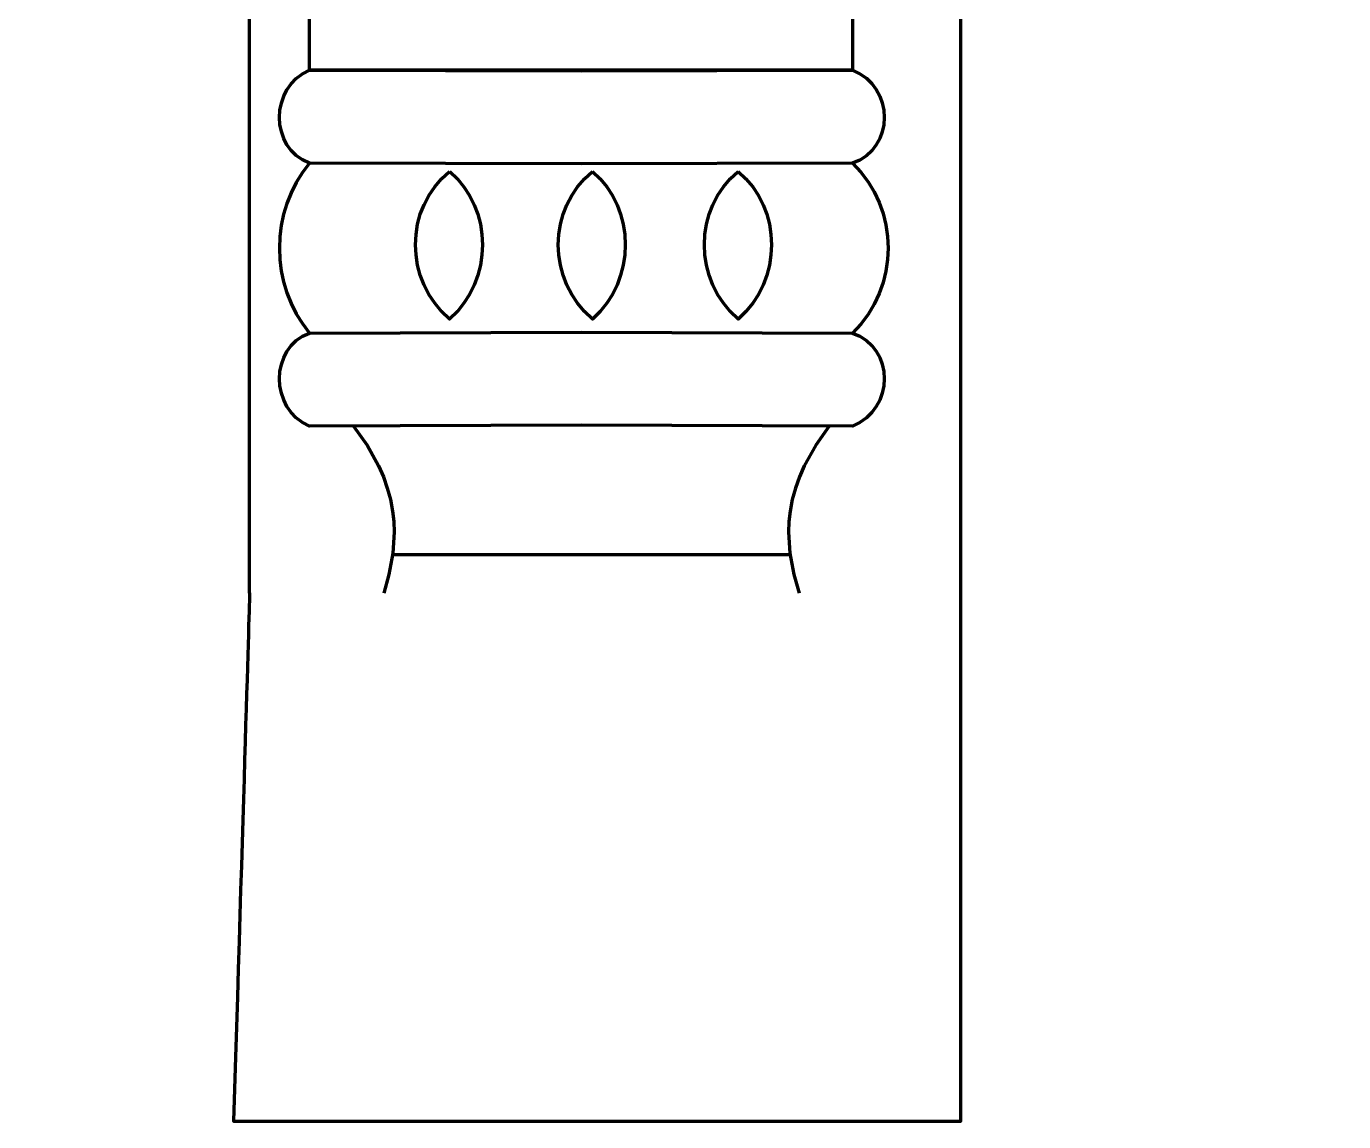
# Model space of a CAD drawing. Header units: millimetres. Extents: x -607 to 1451, y -798 to 283.
# Drawn here: x 711.12 to 735.35, y -742.62 to -722.49 of the extents above; entities that cross this region are included whole.
import ezdxf

# ---------------------------------------------------------------- set-up
doc = ezdxf.new("R2010")
doc.units = ezdxf.units.MM
doc.header["$MEASUREMENT"] = 0
doc.layers.add('layer 1', color=7, linetype='Continuous')

msp = doc.modelspace()

# ---------------------------------------------------------------- linework, layer by layer
at = {"layer": 'layer 1', "color": 242, "lineweight": 100}
msp.add_open_spline([(715.2305, -732.8995), (715.2305, -732.8995), (715.1322, -736.1376), (714.9361, -742.6139), (714.9361, -742.6139), (714.9361, -742.6139), (719.3937, -742.6139), (728.3089, -742.6139), (728.3089, -742.6139), (728.3089, -725.8279), (728.3088, -703.4965), (728.3088, -675.6196), (728.3088, -675.6196), (731.369, -670.9259), (731.2864, -666.5422), (728.0611, -662.4677), (728.0611, -662.4677), (731.9413, -657.7979), (732.6017, -653.5265), (730.0422, -649.6534), (730.0422, -649.6534), (734.7322, -643.3407), (735.3509, -639.8938), (731.8996, -639.3121), (731.8996, -639.3121), (731.8996, -639.3121), (727.1944, -639.2371), (717.7838, -639.0873), (717.7838, -639.0873), (713.5847, -634.5857), (707.9303, -632.2251), (700.8203, -632.0055), (700.8203, -632.0055), (698.6244, -628.9333), (693.5796, -627.087), (686.6541, -626.45), (686.6541, -626.45), (679.7289, -627.0868), (675.1678, -628.9417), (672.9717, -632.0141), (672.9717, -632.0141), (665.8618, -632.2335), (660.2073, -634.5941), (656.0081, -639.0958), (656.0081, -639.0958), (646.5979, -639.2455), (641.8924, -639.3206), (641.8924, -639.3206), (641.8924, -639.3206), (638.4413, -639.9023), (639.0603, -643.3495), (643.7497, -649.6619), (643.7497, -649.6619), (641.1905, -653.5348), (641.8508, -657.8065), (645.7309, -662.4763), (645.7309, -662.4763), (642.5055, -666.5505), (642.4231, -670.9345), (645.4832, -675.628), (645.4832, -675.628), (645.4832, -703.5049), (645.4832, -725.8364), (645.4832, -742.6224), (645.4832, -742.6224), (654.3986, -742.6222), (658.856, -742.6224), (658.856, -742.6224), (658.856, -742.6224), (658.66, -736.146), (658.5616, -732.908), (658.5616, -732.908), (658.5616, -732.908), (658.5616, -732.908), (658.5616, -659.4848), (658.5616, -659.4848), (658.5616, -659.4848), (658.5616, -659.4848), (715.2212, -659.4848), (715.2212, -659.4848), (715.2212, -659.4848), (715.2212, -659.4848), (715.2212, -732.908), (715.2212, -732.908)], degree=3, knots=[0, 0, 0, 0, 0.0454545, 0.0454545, 0.0454545, 0.0454545, 0.0909091, 0.0909091, 0.0909091, 0.0909091, 0.1363636, 0.1363636, 0.1363636, 0.1363636, 0.1818182, 0.1818182, 0.1818182, 0.1818182, 0.2272727, 0.2272727, 0.2272727, 0.2272727, 0.2727273, 0.2727273, 0.2727273, 0.2727273, 0.3181818, 0.3181818, 0.3181818, 0.3181818, 0.3636364, 0.3636364, 0.3636364, 0.3636364, 0.4090909, 0.4090909, 0.4090909, 0.4090909, 0.4545455, 0.4545455, 0.4545455, 0.4545455, 0.5, 0.5, 0.5, 0.5, 0.5454545, 0.5454545, 0.5454545, 0.5454545, 0.5909091, 0.5909091, 0.5909091, 0.5909091, 0.6363636, 0.6363636, 0.6363636, 0.6363636, 0.6818182, 0.6818182, 0.6818182, 0.6818182, 0.7272727, 0.7272727, 0.7272727, 0.7272727, 0.7727273, 0.7727273, 0.7727273, 0.7727273, 0.8181818, 0.8181818, 0.8181818, 0.8181818, 0.8636364, 0.8636364, 0.8636364, 0.8636364, 0.9090909, 0.9090909, 0.9090909, 0.9090909, 1, 1, 1, 1], dxfattribs=at)
at = {"layer": 'layer 1', "lineweight": 100}
for points, knots in [([(726.3165, -723.292), (726.3165, -723.292), (716.3285, -723.2921), (716.3285, -723.2921), (716.3285, -723.2921), (716.3285, -723.2921), (716.3285, -671.1858), (716.3285, -671.1858), (716.3285, -671.1858), (716.3285, -671.1858), (726.3162, -671.1858), (726.3162, -671.1858), (726.3162, -671.1858), (726.3162, -671.1858), (726.3162, -723.2921), (726.3162, -723.2921)], [0, 0, 0, 0, 0.2, 0.2, 0.2, 0.2, 0.4, 0.4, 0.4, 0.4, 0.6, 0.6, 0.6, 0.6, 1, 1, 1, 1]), ([(716.3286, -723.292), (716.3286, -723.292), (721.3329, -723.3067), (721.3329, -723.3067), (721.3329, -723.3067), (721.3329, -723.3067), (726.3162, -723.2921), (726.3162, -723.2921), (726.3162, -723.2921), (726.3162, -723.2921), (726.4534, -723.3574), (726.4534, -723.3574), (726.4534, -723.3574), (726.4534, -723.3574), (726.5723, -723.4402), (726.5723, -723.4402), (726.5723, -723.4402), (726.5723, -723.4402), (726.6729, -723.5379), (726.6729, -723.5379), (726.6729, -723.5379), (726.6729, -723.5379), (726.7553, -723.648), (726.7553, -723.648), (726.7553, -723.648), (726.7553, -723.648), (726.8193, -723.768), (726.8193, -723.768), (726.8193, -723.768), (726.8193, -723.768), (726.8649, -723.8953), (726.8649, -723.8953), (726.8649, -723.8953), (726.8649, -723.8953), (726.8925, -724.0271), (726.8925, -724.0271), (726.8925, -724.0271), (726.8925, -724.0271), (726.9015, -724.1613), (726.9015, -724.1613), (726.9015, -724.1613), (726.9015, -724.1613), (726.8925, -724.295), (726.8925, -724.295), (726.8925, -724.295), (726.8925, -724.295), (726.8649, -724.4256), (726.8649, -724.4256), (726.8649, -724.4256), (726.8649, -724.4256), (726.8193, -724.5508), (726.8193, -724.5508), (726.8193, -724.5508), (726.8193, -724.5508), (726.7553, -724.6677), (726.7553, -724.6677), (726.7553, -724.6677), (726.7553, -724.6677), (726.6729, -724.7742), (726.6729, -724.7742), (726.6729, -724.7742), (726.6729, -724.7742), (726.5723, -724.8674), (726.5723, -724.8674), (726.5723, -724.8674), (726.5723, -724.8674), (726.4534, -724.9448), (726.4534, -724.9448), (726.4534, -724.9448), (726.4534, -724.9448), (726.3162, -725.0037), (726.3162, -725.0037), (726.3162, -725.0037), (726.3162, -725.0037), (721.3329, -725.0158), (721.3329, -725.0158), (721.3329, -725.0158), (721.3329, -725.0158), (716.3285, -725.0037), (716.3285, -725.0037), (716.3285, -725.0037), (716.3285, -725.0037), (716.1997, -724.9425), (716.1997, -724.9425), (716.1997, -724.9425), (716.1997, -724.9425), (716.0881, -724.8637), (716.0881, -724.8637), (716.0881, -724.8637), (716.0881, -724.8637), (715.9937, -724.77), (715.9937, -724.77), (715.9937, -724.77), (715.9937, -724.77), (715.9164, -724.6636), (715.9164, -724.6636), (715.9164, -724.6636), (715.9164, -724.6636), (715.8564, -724.5472), (715.8564, -724.5472), (715.8564, -724.5472), (715.8564, -724.5472), (715.8134, -724.423), (715.8134, -724.423), (715.8134, -724.423), (715.8134, -724.423), (715.7877, -724.2936), (715.7877, -724.2936), (715.7877, -724.2936), (715.7877, -724.2936), (715.7791, -724.1613), (715.7791, -724.1613), (715.7791, -724.1613), (715.7791, -724.1613), (715.7877, -724.0286), (715.7877, -724.0286), (715.7877, -724.0286), (715.7877, -724.0286), (715.8134, -723.8978), (715.8134, -723.8978), (715.8134, -723.8978), (715.8134, -723.8978), (715.8564, -723.7716), (715.8564, -723.7716), (715.8564, -723.7716), (715.8564, -723.7716), (715.9164, -723.6523), (715.9164, -723.6523), (715.9164, -723.6523), (715.9164, -723.6523), (715.9937, -723.5421), (715.9937, -723.5421), (715.9937, -723.5421), (715.9937, -723.5421), (716.0881, -723.4439), (716.0881, -723.4439), (716.0881, -723.4439), (716.0881, -723.4439), (716.1997, -723.3596), (716.1997, -723.3596), (716.1997, -723.3596), (716.1997, -723.3596), (716.3285, -723.2921), (716.3285, -723.2921)], [0, 0, 0, 0, 0.027027, 0.027027, 0.027027, 0.027027, 0.0540541, 0.0540541, 0.0540541, 0.0540541, 0.0810811, 0.0810811, 0.0810811, 0.0810811, 0.1081081, 0.1081081, 0.1081081, 0.1081081, 0.1351351, 0.1351351, 0.1351351, 0.1351351, 0.1621622, 0.1621622, 0.1621622, 0.1621622, 0.1891892, 0.1891892, 0.1891892, 0.1891892, 0.2162162, 0.2162162, 0.2162162, 0.2162162, 0.2432432, 0.2432432, 0.2432432, 0.2432432, 0.2702703, 0.2702703, 0.2702703, 0.2702703, 0.2972973, 0.2972973, 0.2972973, 0.2972973, 0.3243243, 0.3243243, 0.3243243, 0.3243243, 0.3513514, 0.3513514, 0.3513514, 0.3513514, 0.3783784, 0.3783784, 0.3783784, 0.3783784, 0.4054054, 0.4054054, 0.4054054, 0.4054054, 0.4324324, 0.4324324, 0.4324324, 0.4324324, 0.4594595, 0.4594595, 0.4594595, 0.4594595, 0.4864865, 0.4864865, 0.4864865, 0.4864865, 0.5135135, 0.5135135, 0.5135135, 0.5135135, 0.5405405, 0.5405405, 0.5405405, 0.5405405, 0.5675676, 0.5675676, 0.5675676, 0.5675676, 0.5945946, 0.5945946, 0.5945946, 0.5945946, 0.6216216, 0.6216216, 0.6216216, 0.6216216, 0.6486486, 0.6486486, 0.6486486, 0.6486486, 0.6756757, 0.6756757, 0.6756757, 0.6756757, 0.7027027, 0.7027027, 0.7027027, 0.7027027, 0.7297297, 0.7297297, 0.7297297, 0.7297297, 0.7567568, 0.7567568, 0.7567568, 0.7567568, 0.7837838, 0.7837838, 0.7837838, 0.7837838, 0.8108108, 0.8108108, 0.8108108, 0.8108108, 0.8378378, 0.8378378, 0.8378378, 0.8378378, 0.8648649, 0.8648649, 0.8648649, 0.8648649, 0.8918919, 0.8918919, 0.8918919, 0.8918919, 0.9189189, 0.9189189, 0.9189189, 0.9189189, 0.9459459, 0.9459459, 0.9459459, 0.9459459, 1, 1, 1, 1]), ([(716.3286, -725.0036), (716.3286, -725.0036), (716.1994, -725.1757), (716.1994, -725.1757), (716.1994, -725.1757), (716.1994, -725.1757), (716.0877, -725.3568), (716.0877, -725.3568), (716.0877, -725.3568), (716.0877, -725.3568), (715.9931, -725.5458), (715.9931, -725.5458), (715.9931, -725.5458), (715.9931, -725.5458), (715.9157, -725.7413), (715.9157, -725.7413), (715.9157, -725.7413), (715.9157, -725.7413), (715.8556, -725.9419), (715.8556, -725.9419), (715.8556, -725.9419), (715.8556, -725.9419), (715.8126, -726.1467), (715.8126, -726.1467), (715.8126, -726.1467), (715.8126, -726.1467), (715.7867, -726.3541), (715.7867, -726.3541), (715.7867, -726.3541), (715.7867, -726.3541), (715.7782, -726.5627), (715.7782, -726.5627), (715.7782, -726.5627), (715.7782, -726.5627), (715.7867, -726.7715), (715.7867, -726.7715), (715.7867, -726.7715), (715.7867, -726.7715), (715.8126, -726.9789), (715.8126, -726.9789), (715.8126, -726.9789), (715.8126, -726.9789), (715.8556, -727.1839), (715.8556, -727.1839), (715.8556, -727.1839), (715.8556, -727.1839), (715.9157, -727.3851), (715.9157, -727.3851), (715.9157, -727.3851), (715.9157, -727.3851), (715.9931, -727.581), (715.9931, -727.581), (715.9931, -727.581), (715.9931, -727.581), (716.0877, -727.7706), (716.0877, -727.7706), (716.0877, -727.7706), (716.0877, -727.7706), (716.1994, -727.9524), (716.1994, -727.9524), (716.1994, -727.9524), (716.1994, -727.9524), (716.3285, -728.1251), (716.3285, -728.1251)], [0, 0, 0, 0, 0.0588235, 0.0588235, 0.0588235, 0.0588235, 0.1176471, 0.1176471, 0.1176471, 0.1176471, 0.1764706, 0.1764706, 0.1764706, 0.1764706, 0.2352941, 0.2352941, 0.2352941, 0.2352941, 0.2941176, 0.2941176, 0.2941176, 0.2941176, 0.3529412, 0.3529412, 0.3529412, 0.3529412, 0.4117647, 0.4117647, 0.4117647, 0.4117647, 0.4705882, 0.4705882, 0.4705882, 0.4705882, 0.5294118, 0.5294118, 0.5294118, 0.5294118, 0.5882353, 0.5882353, 0.5882353, 0.5882353, 0.6470588, 0.6470588, 0.6470588, 0.6470588, 0.7058824, 0.7058824, 0.7058824, 0.7058824, 0.7647059, 0.7647059, 0.7647059, 0.7647059, 0.8235294, 0.8235294, 0.8235294, 0.8235294, 0.8823529, 0.8823529, 0.8823529, 0.8823529, 1, 1, 1, 1]), ([(726.3165, -725.0036), (726.3165, -725.0036), (726.4701, -725.1681), (726.4701, -725.1681), (726.4701, -725.1681), (726.4701, -725.1681), (726.6034, -725.3446), (726.6034, -725.3446), (726.6034, -725.3446), (726.6034, -725.3446), (726.7162, -725.5315), (726.7162, -725.5315), (726.7162, -725.5315), (726.7162, -725.5315), (726.8086, -725.7273), (726.8086, -725.7273), (726.8086, -725.7273), (726.8086, -725.7273), (726.8804, -725.9299), (726.8804, -725.9299), (726.8804, -725.9299), (726.8804, -725.9299), (726.9318, -726.1379), (726.9318, -726.1379), (726.9318, -726.1379), (726.9318, -726.1379), (726.9625, -726.3494), (726.9625, -726.3494), (726.9625, -726.3494), (726.9625, -726.3494), (726.9727, -726.5627), (726.9727, -726.5627), (726.9727, -726.5627), (726.9727, -726.5627), (726.9625, -726.7761), (726.9625, -726.7761), (726.9625, -726.7761), (726.9625, -726.7761), (726.9318, -726.9877), (726.9318, -726.9877), (726.9318, -726.9877), (726.9318, -726.9877), (726.8804, -727.196), (726.8804, -727.196), (726.8804, -727.196), (726.8804, -727.196), (726.8086, -727.3991), (726.8086, -727.3991), (726.8086, -727.3991), (726.8086, -727.3991), (726.7162, -727.5952), (726.7162, -727.5952), (726.7162, -727.5952), (726.7162, -727.5952), (726.6034, -727.7827), (726.6034, -727.7827), (726.6034, -727.7827), (726.6034, -727.7827), (726.4701, -727.9601), (726.4701, -727.9601), (726.4701, -727.9601), (726.4701, -727.9601), (726.3162, -728.1251), (726.3162, -728.1251)], [0, 0, 0, 0, 0.0588235, 0.0588235, 0.0588235, 0.0588235, 0.1176471, 0.1176471, 0.1176471, 0.1176471, 0.1764706, 0.1764706, 0.1764706, 0.1764706, 0.2352941, 0.2352941, 0.2352941, 0.2352941, 0.2941176, 0.2941176, 0.2941176, 0.2941176, 0.3529412, 0.3529412, 0.3529412, 0.3529412, 0.4117647, 0.4117647, 0.4117647, 0.4117647, 0.4705882, 0.4705882, 0.4705882, 0.4705882, 0.5294118, 0.5294118, 0.5294118, 0.5294118, 0.5882353, 0.5882353, 0.5882353, 0.5882353, 0.6470588, 0.6470588, 0.6470588, 0.6470588, 0.7058824, 0.7058824, 0.7058824, 0.7058824, 0.7647059, 0.7647059, 0.7647059, 0.7647059, 0.8235294, 0.8235294, 0.8235294, 0.8235294, 0.8823529, 0.8823529, 0.8823529, 0.8823529, 1, 1, 1, 1]), ([(718.9094, -725.1546), (718.9094, -725.1546), (719.0502, -725.2897), (719.0502, -725.2897), (719.0502, -725.2897), (719.0502, -725.2897), (719.1726, -725.4378), (719.1726, -725.4378), (719.1726, -725.4378), (719.1726, -725.4378), (719.276, -725.5973), (719.276, -725.5973), (719.276, -725.5973), (719.276, -725.5973), (719.3607, -725.7661), (719.3607, -725.7661), (719.3607, -725.7661), (719.3607, -725.7661), (719.4266, -725.9429), (719.4266, -725.9429), (719.4266, -725.9429), (719.4266, -725.9429), (719.4737, -726.1254), (719.4737, -726.1254), (719.4737, -726.1254), (719.4737, -726.1254), (719.5019, -726.3121), (719.5019, -726.3121), (719.5019, -726.3121), (719.5019, -726.3121), (719.5113, -726.501), (719.5113, -726.501), (719.5113, -726.501), (719.5113, -726.501), (719.5019, -726.6902), (719.5019, -726.6902), (719.5019, -726.6902), (719.5019, -726.6902), (719.4737, -726.8781), (719.4737, -726.8781), (719.4737, -726.8781), (719.4737, -726.8781), (719.4266, -727.0627), (719.4266, -727.0627), (719.4266, -727.0627), (719.4266, -727.0627), (719.3607, -727.2423), (719.3607, -727.2423), (719.3607, -727.2423), (719.3607, -727.2423), (719.276, -727.415), (719.276, -727.415), (719.276, -727.415), (719.276, -727.415), (719.1726, -727.5789), (719.1726, -727.5789), (719.1726, -727.5789), (719.1726, -727.5789), (719.0502, -727.7323), (719.0502, -727.7323), (719.0502, -727.7323), (719.0502, -727.7323), (718.9089, -727.8734), (718.9089, -727.8734), (718.9089, -727.8734), (718.9089, -727.8734), (718.7616, -727.7323), (718.7616, -727.7323), (718.7616, -727.7323), (718.7616, -727.7323), (718.634, -727.5789), (718.634, -727.5789), (718.634, -727.5789), (718.634, -727.5789), (718.5258, -727.415), (718.5258, -727.415), (718.5258, -727.415), (718.5258, -727.415), (718.4374, -727.2423), (718.4374, -727.2423), (718.4374, -727.2423), (718.4374, -727.2423), (718.3685, -727.0627), (718.3685, -727.0627), (718.3685, -727.0627), (718.3685, -727.0627), (718.3195, -726.8781), (718.3195, -726.8781), (718.3195, -726.8781), (718.3195, -726.8781), (718.29, -726.6902), (718.29, -726.6902), (718.29, -726.6902), (718.29, -726.6902), (718.2801, -726.501), (718.2801, -726.501), (718.2801, -726.501), (718.2801, -726.501), (718.29, -726.3121), (718.29, -726.3121), (718.29, -726.3121), (718.29, -726.3121), (718.3195, -726.1254), (718.3195, -726.1254), (718.3195, -726.1254), (718.3195, -726.1254), (718.3685, -725.9429), (718.3685, -725.9429), (718.3685, -725.9429), (718.3685, -725.9429), (718.4374, -725.7661), (718.4374, -725.7661), (718.4374, -725.7661), (718.4374, -725.7661), (718.5258, -725.5973), (718.5258, -725.5973), (718.5258, -725.5973), (718.5258, -725.5973), (718.634, -725.4378), (718.634, -725.4378), (718.634, -725.4378), (718.634, -725.4378), (718.7616, -725.2897), (718.7616, -725.2897), (718.7616, -725.2897), (718.7616, -725.2897), (718.9089, -725.1547), (718.9089, -725.1547)], [0, 0, 0, 0, 0.030303, 0.030303, 0.030303, 0.030303, 0.0606061, 0.0606061, 0.0606061, 0.0606061, 0.0909091, 0.0909091, 0.0909091, 0.0909091, 0.1212121, 0.1212121, 0.1212121, 0.1212121, 0.1515152, 0.1515152, 0.1515152, 0.1515152, 0.1818182, 0.1818182, 0.1818182, 0.1818182, 0.2121212, 0.2121212, 0.2121212, 0.2121212, 0.2424242, 0.2424242, 0.2424242, 0.2424242, 0.2727273, 0.2727273, 0.2727273, 0.2727273, 0.3030303, 0.3030303, 0.3030303, 0.3030303, 0.3333333, 0.3333333, 0.3333333, 0.3333333, 0.3636364, 0.3636364, 0.3636364, 0.3636364, 0.3939394, 0.3939394, 0.3939394, 0.3939394, 0.4242424, 0.4242424, 0.4242424, 0.4242424, 0.4545455, 0.4545455, 0.4545455, 0.4545455, 0.4848485, 0.4848485, 0.4848485, 0.4848485, 0.5151515, 0.5151515, 0.5151515, 0.5151515, 0.5454545, 0.5454545, 0.5454545, 0.5454545, 0.5757576, 0.5757576, 0.5757576, 0.5757576, 0.6060606, 0.6060606, 0.6060606, 0.6060606, 0.6363636, 0.6363636, 0.6363636, 0.6363636, 0.6666667, 0.6666667, 0.6666667, 0.6666667, 0.6969697, 0.6969697, 0.6969697, 0.6969697, 0.7272727, 0.7272727, 0.7272727, 0.7272727, 0.7575758, 0.7575758, 0.7575758, 0.7575758, 0.7878788, 0.7878788, 0.7878788, 0.7878788, 0.8181818, 0.8181818, 0.8181818, 0.8181818, 0.8484848, 0.8484848, 0.8484848, 0.8484848, 0.8787879, 0.8787879, 0.8787879, 0.8787879, 0.9090909, 0.9090909, 0.9090909, 0.9090909, 0.9393939, 0.9393939, 0.9393939, 0.9393939, 1, 1, 1, 1]), ([(721.5376, -725.1546), (721.5376, -725.1546), (721.6781, -725.2897), (721.6781, -725.2897), (721.6781, -725.2897), (721.6781, -725.2897), (721.7999, -725.4378), (721.7999, -725.4378), (721.7999, -725.4378), (721.7999, -725.4378), (721.9031, -725.5973), (721.9031, -725.5973), (721.9031, -725.5973), (721.9031, -725.5973), (721.9875, -725.7661), (721.9875, -725.7661), (721.9875, -725.7661), (721.9875, -725.7661), (722.0531, -725.9429), (722.0531, -725.9429), (722.0531, -725.9429), (722.0531, -725.9429), (722.1, -726.1254), (722.1, -726.1254), (722.1, -726.1254), (722.1, -726.1254), (722.1282, -726.3121), (722.1282, -726.3121), (722.1282, -726.3121), (722.1282, -726.3121), (722.1375, -726.501), (722.1375, -726.501), (722.1375, -726.501), (722.1375, -726.501), (722.1282, -726.6902), (722.1282, -726.6902), (722.1282, -726.6902), (722.1282, -726.6902), (722.1, -726.8781), (722.1, -726.8781), (722.1, -726.8781), (722.1, -726.8781), (722.0531, -727.0627), (722.0531, -727.0627), (722.0531, -727.0627), (722.0531, -727.0627), (721.9875, -727.2423), (721.9875, -727.2423), (721.9875, -727.2423), (721.9875, -727.2423), (721.9031, -727.415), (721.9031, -727.415), (721.9031, -727.415), (721.9031, -727.415), (721.7999, -727.5789), (721.7999, -727.5789), (721.7999, -727.5789), (721.7999, -727.5789), (721.6781, -727.7323), (721.6781, -727.7323), (721.6781, -727.7323), (721.6781, -727.7323), (721.5375, -727.8734), (721.5375, -727.8734), (721.5375, -727.8734), (721.5375, -727.8734), (721.3896, -727.7323), (721.3896, -727.7323), (721.3896, -727.7323), (721.3896, -727.7323), (721.2613, -727.5789), (721.2613, -727.5789), (721.2613, -727.5789), (721.2613, -727.5789), (721.1529, -727.415), (721.1529, -727.415), (721.1529, -727.415), (721.1529, -727.415), (721.0641, -727.2423), (721.0641, -727.2423), (721.0641, -727.2423), (721.0641, -727.2423), (720.9951, -727.0627), (720.9951, -727.0627), (720.9951, -727.0627), (720.9951, -727.0627), (720.9458, -726.8781), (720.9458, -726.8781), (720.9458, -726.8781), (720.9458, -726.8781), (720.9162, -726.6902), (720.9162, -726.6902), (720.9162, -726.6902), (720.9162, -726.6902), (720.9063, -726.501), (720.9063, -726.501), (720.9063, -726.501), (720.9063, -726.501), (720.9162, -726.3121), (720.9162, -726.3121), (720.9162, -726.3121), (720.9162, -726.3121), (720.9458, -726.1254), (720.9458, -726.1254), (720.9458, -726.1254), (720.9458, -726.1254), (720.9951, -725.9429), (720.9951, -725.9429), (720.9951, -725.9429), (720.9951, -725.9429), (721.0641, -725.7661), (721.0641, -725.7661), (721.0641, -725.7661), (721.0641, -725.7661), (721.1529, -725.5973), (721.1529, -725.5973), (721.1529, -725.5973), (721.1529, -725.5973), (721.2613, -725.4378), (721.2613, -725.4378), (721.2613, -725.4378), (721.2613, -725.4378), (721.3896, -725.2897), (721.3896, -725.2897), (721.3896, -725.2897), (721.3896, -725.2897), (721.5375, -725.1547), (721.5375, -725.1547)], [0, 0, 0, 0, 0.030303, 0.030303, 0.030303, 0.030303, 0.0606061, 0.0606061, 0.0606061, 0.0606061, 0.0909091, 0.0909091, 0.0909091, 0.0909091, 0.1212121, 0.1212121, 0.1212121, 0.1212121, 0.1515152, 0.1515152, 0.1515152, 0.1515152, 0.1818182, 0.1818182, 0.1818182, 0.1818182, 0.2121212, 0.2121212, 0.2121212, 0.2121212, 0.2424242, 0.2424242, 0.2424242, 0.2424242, 0.2727273, 0.2727273, 0.2727273, 0.2727273, 0.3030303, 0.3030303, 0.3030303, 0.3030303, 0.3333333, 0.3333333, 0.3333333, 0.3333333, 0.3636364, 0.3636364, 0.3636364, 0.3636364, 0.3939394, 0.3939394, 0.3939394, 0.3939394, 0.4242424, 0.4242424, 0.4242424, 0.4242424, 0.4545455, 0.4545455, 0.4545455, 0.4545455, 0.4848485, 0.4848485, 0.4848485, 0.4848485, 0.5151515, 0.5151515, 0.5151515, 0.5151515, 0.5454545, 0.5454545, 0.5454545, 0.5454545, 0.5757576, 0.5757576, 0.5757576, 0.5757576, 0.6060606, 0.6060606, 0.6060606, 0.6060606, 0.6363636, 0.6363636, 0.6363636, 0.6363636, 0.6666667, 0.6666667, 0.6666667, 0.6666667, 0.6969697, 0.6969697, 0.6969697, 0.6969697, 0.7272727, 0.7272727, 0.7272727, 0.7272727, 0.7575758, 0.7575758, 0.7575758, 0.7575758, 0.7878788, 0.7878788, 0.7878788, 0.7878788, 0.8181818, 0.8181818, 0.8181818, 0.8181818, 0.8484848, 0.8484848, 0.8484848, 0.8484848, 0.8787879, 0.8787879, 0.8787879, 0.8787879, 0.9090909, 0.9090909, 0.9090909, 0.9090909, 0.9393939, 0.9393939, 0.9393939, 0.9393939, 1, 1, 1, 1]), ([(724.2136, -725.1546), (724.2136, -725.1546), (724.3573, -725.2897), (724.3573, -725.2897), (724.3573, -725.2897), (724.3573, -725.2897), (724.4818, -725.4378), (724.4818, -725.4378), (724.4818, -725.4378), (724.4818, -725.4378), (724.5871, -725.5973), (724.5871, -725.5973), (724.5871, -725.5973), (724.5871, -725.5973), (724.6734, -725.7661), (724.6734, -725.7661), (724.6734, -725.7661), (724.6734, -725.7661), (724.7404, -725.9429), (724.7404, -725.9429), (724.7404, -725.9429), (724.7404, -725.9429), (724.7883, -726.1254), (724.7883, -726.1254), (724.7883, -726.1254), (724.7883, -726.1254), (724.817, -726.3121), (724.817, -726.3121), (724.817, -726.3121), (724.817, -726.3121), (724.8266, -726.501), (724.8266, -726.501), (724.8266, -726.501), (724.8266, -726.501), (724.817, -726.6902), (724.817, -726.6902), (724.817, -726.6902), (724.817, -726.6902), (724.7883, -726.8781), (724.7883, -726.8781), (724.7883, -726.8781), (724.7883, -726.8781), (724.7404, -727.0627), (724.7404, -727.0627), (724.7404, -727.0627), (724.7404, -727.0627), (724.6734, -727.2423), (724.6734, -727.2423), (724.6734, -727.2423), (724.6734, -727.2423), (724.5871, -727.415), (724.5871, -727.415), (724.5871, -727.415), (724.5871, -727.415), (724.4818, -727.5789), (724.4818, -727.5789), (724.4818, -727.5789), (724.4818, -727.5789), (724.3573, -727.7323), (724.3573, -727.7323), (724.3573, -727.7323), (724.3573, -727.7323), (724.2136, -727.8734), (724.2136, -727.8734), (724.2136, -727.8734), (724.2136, -727.8734), (724.0686, -727.7323), (724.0686, -727.7323), (724.0686, -727.7323), (724.0686, -727.7323), (723.9432, -727.5789), (723.9432, -727.5789), (723.9432, -727.5789), (723.9432, -727.5789), (723.837, -727.415), (723.837, -727.415), (723.837, -727.415), (723.837, -727.415), (723.75, -727.2423), (723.75, -727.2423), (723.75, -727.2423), (723.75, -727.2423), (723.6824, -727.0627), (723.6824, -727.0627), (723.6824, -727.0627), (723.6824, -727.0627), (723.6341, -726.8781), (723.6341, -726.8781), (723.6341, -726.8781), (723.6341, -726.8781), (723.605, -726.6902), (723.605, -726.6902), (723.605, -726.6902), (723.605, -726.6902), (723.5955, -726.501), (723.5955, -726.501), (723.5955, -726.501), (723.5955, -726.501), (723.605, -726.3121), (723.605, -726.3121), (723.605, -726.3121), (723.605, -726.3121), (723.6341, -726.1254), (723.6341, -726.1254), (723.6341, -726.1254), (723.6341, -726.1254), (723.6824, -725.9429), (723.6824, -725.9429), (723.6824, -725.9429), (723.6824, -725.9429), (723.75, -725.7661), (723.75, -725.7661), (723.75, -725.7661), (723.75, -725.7661), (723.837, -725.5973), (723.837, -725.5973), (723.837, -725.5973), (723.837, -725.5973), (723.9432, -725.4378), (723.9432, -725.4378), (723.9432, -725.4378), (723.9432, -725.4378), (724.0686, -725.2897), (724.0686, -725.2897), (724.0686, -725.2897), (724.0686, -725.2897), (724.2136, -725.1547), (724.2136, -725.1547)], [0, 0, 0, 0, 0.030303, 0.030303, 0.030303, 0.030303, 0.0606061, 0.0606061, 0.0606061, 0.0606061, 0.0909091, 0.0909091, 0.0909091, 0.0909091, 0.1212121, 0.1212121, 0.1212121, 0.1212121, 0.1515152, 0.1515152, 0.1515152, 0.1515152, 0.1818182, 0.1818182, 0.1818182, 0.1818182, 0.2121212, 0.2121212, 0.2121212, 0.2121212, 0.2424242, 0.2424242, 0.2424242, 0.2424242, 0.2727273, 0.2727273, 0.2727273, 0.2727273, 0.3030303, 0.3030303, 0.3030303, 0.3030303, 0.3333333, 0.3333333, 0.3333333, 0.3333333, 0.3636364, 0.3636364, 0.3636364, 0.3636364, 0.3939394, 0.3939394, 0.3939394, 0.3939394, 0.4242424, 0.4242424, 0.4242424, 0.4242424, 0.4545455, 0.4545455, 0.4545455, 0.4545455, 0.4848485, 0.4848485, 0.4848485, 0.4848485, 0.5151515, 0.5151515, 0.5151515, 0.5151515, 0.5454545, 0.5454545, 0.5454545, 0.5454545, 0.5757576, 0.5757576, 0.5757576, 0.5757576, 0.6060606, 0.6060606, 0.6060606, 0.6060606, 0.6363636, 0.6363636, 0.6363636, 0.6363636, 0.6666667, 0.6666667, 0.6666667, 0.6666667, 0.6969697, 0.6969697, 0.6969697, 0.6969697, 0.7272727, 0.7272727, 0.7272727, 0.7272727, 0.7575758, 0.7575758, 0.7575758, 0.7575758, 0.7878788, 0.7878788, 0.7878788, 0.7878788, 0.8181818, 0.8181818, 0.8181818, 0.8181818, 0.8484848, 0.8484848, 0.8484848, 0.8484848, 0.8787879, 0.8787879, 0.8787879, 0.8787879, 0.9090909, 0.9090909, 0.9090909, 0.9090909, 0.9393939, 0.9393939, 0.9393939, 0.9393939, 1, 1, 1, 1]), ([(716.3286, -728.1249), (716.3286, -728.1249), (721.3329, -728.1096), (721.3329, -728.1096), (721.3329, -728.1096), (721.3329, -728.1096), (726.3162, -728.1251), (726.3162, -728.1251), (726.3162, -728.1251), (726.3162, -728.1251), (726.4534, -728.1834), (726.4534, -728.1834), (726.4534, -728.1834), (726.4534, -728.1834), (726.5723, -728.2601), (726.5723, -728.2601), (726.5723, -728.2601), (726.5723, -728.2601), (726.6729, -728.3525), (726.6729, -728.3525), (726.6729, -728.3525), (726.6729, -728.3525), (726.7553, -728.4586), (726.7553, -728.4586), (726.7553, -728.4586), (726.7553, -728.4586), (726.8193, -728.5752), (726.8193, -728.5752), (726.8193, -728.5752), (726.8193, -728.5752), (726.8649, -728.7002), (726.8649, -728.7002), (726.8649, -728.7002), (726.8649, -728.7002), (726.8925, -728.8305), (726.8925, -728.8305), (726.8925, -728.8305), (726.8925, -728.8305), (726.9015, -728.9642), (726.9015, -728.9642), (726.9015, -728.9642), (726.9015, -728.9642), (726.8925, -729.0984), (726.8925, -729.0984), (726.8925, -729.0984), (726.8925, -729.0984), (726.8649, -729.2305), (726.8649, -729.2305), (726.8649, -729.2305), (726.8649, -729.2305), (726.8193, -729.3579), (726.8193, -729.3579), (726.8193, -729.3579), (726.8193, -729.3579), (726.7553, -729.4783), (726.7553, -729.4783), (726.7553, -729.4783), (726.7553, -729.4783), (726.6729, -729.5889), (726.6729, -729.5889), (726.6729, -729.5889), (726.6729, -729.5889), (726.5723, -729.6872), (726.5723, -729.6872), (726.5723, -729.6872), (726.5723, -729.6872), (726.4534, -729.7708), (726.4534, -729.7708), (726.4534, -729.7708), (726.4534, -729.7708), (726.3162, -729.8368), (726.3162, -729.8368), (726.3162, -729.8368), (726.3162, -729.8368), (721.3329, -729.8189), (721.3329, -729.8189), (721.3329, -729.8189), (721.3329, -729.8189), (716.3285, -729.8368), (716.3285, -729.8368), (716.3285, -729.8368), (716.3285, -729.8368), (716.1997, -729.7685), (716.1997, -729.7685), (716.1997, -729.7685), (716.1997, -729.7685), (716.0881, -729.6836), (716.0881, -729.6836), (716.0881, -729.6836), (716.0881, -729.6836), (715.9937, -729.5846), (715.9937, -729.5846), (715.9937, -729.5846), (715.9937, -729.5846), (715.9164, -729.4741), (715.9164, -729.4741), (715.9164, -729.4741), (715.9164, -729.4741), (715.8564, -729.3543), (715.8564, -729.3543), (715.8564, -729.3543), (715.8564, -729.3543), (715.8134, -729.2278), (715.8134, -729.2278), (715.8134, -729.2278), (715.8134, -729.2278), (715.7877, -729.0971), (715.7877, -729.0971), (715.7877, -729.0971), (715.7877, -729.0971), (715.7791, -728.9642), (715.7791, -728.9642), (715.7791, -728.9642), (715.7791, -728.9642), (715.7877, -728.8319), (715.7877, -728.8319), (715.7877, -728.8319), (715.7877, -728.8319), (715.8134, -728.7027), (715.8134, -728.7027), (715.8134, -728.7027), (715.8134, -728.7027), (715.8564, -728.5787), (715.8564, -728.5787), (715.8564, -728.5787), (715.8564, -728.5787), (715.9164, -728.4627), (715.9164, -728.4627), (715.9164, -728.4627), (715.9164, -728.4627), (715.9937, -728.3569), (715.9937, -728.3569), (715.9937, -728.3569), (715.9937, -728.3569), (716.0881, -728.2637), (716.0881, -728.2637), (716.0881, -728.2637), (716.0881, -728.2637), (716.1997, -728.1856), (716.1997, -728.1856), (716.1997, -728.1856), (716.1997, -728.1856), (716.3285, -728.1251), (716.3285, -728.1251)], [0, 0, 0, 0, 0.027027, 0.027027, 0.027027, 0.027027, 0.0540541, 0.0540541, 0.0540541, 0.0540541, 0.0810811, 0.0810811, 0.0810811, 0.0810811, 0.1081081, 0.1081081, 0.1081081, 0.1081081, 0.1351351, 0.1351351, 0.1351351, 0.1351351, 0.1621622, 0.1621622, 0.1621622, 0.1621622, 0.1891892, 0.1891892, 0.1891892, 0.1891892, 0.2162162, 0.2162162, 0.2162162, 0.2162162, 0.2432432, 0.2432432, 0.2432432, 0.2432432, 0.2702703, 0.2702703, 0.2702703, 0.2702703, 0.2972973, 0.2972973, 0.2972973, 0.2972973, 0.3243243, 0.3243243, 0.3243243, 0.3243243, 0.3513514, 0.3513514, 0.3513514, 0.3513514, 0.3783784, 0.3783784, 0.3783784, 0.3783784, 0.4054054, 0.4054054, 0.4054054, 0.4054054, 0.4324324, 0.4324324, 0.4324324, 0.4324324, 0.4594595, 0.4594595, 0.4594595, 0.4594595, 0.4864865, 0.4864865, 0.4864865, 0.4864865, 0.5135135, 0.5135135, 0.5135135, 0.5135135, 0.5405405, 0.5405405, 0.5405405, 0.5405405, 0.5675676, 0.5675676, 0.5675676, 0.5675676, 0.5945946, 0.5945946, 0.5945946, 0.5945946, 0.6216216, 0.6216216, 0.6216216, 0.6216216, 0.6486486, 0.6486486, 0.6486486, 0.6486486, 0.6756757, 0.6756757, 0.6756757, 0.6756757, 0.7027027, 0.7027027, 0.7027027, 0.7027027, 0.7297297, 0.7297297, 0.7297297, 0.7297297, 0.7567568, 0.7567568, 0.7567568, 0.7567568, 0.7837838, 0.7837838, 0.7837838, 0.7837838, 0.8108108, 0.8108108, 0.8108108, 0.8108108, 0.8378378, 0.8378378, 0.8378378, 0.8378378, 0.8648649, 0.8648649, 0.8648649, 0.8648649, 0.8918919, 0.8918919, 0.8918919, 0.8918919, 0.9189189, 0.9189189, 0.9189189, 0.9189189, 0.9459459, 0.9459459, 0.9459459, 0.9459459, 1, 1, 1, 1]), ([(717.1411, -729.8367), (717.1411, -729.8367), (717.3902, -730.1863), (717.3902, -730.1863), (717.3902, -730.1863), (717.3902, -730.1863), (717.602, -730.5692), (717.602, -730.5692), (717.602, -730.5692), (717.602, -730.5692), (717.6892, -730.7701), (717.6892, -730.7701), (717.6892, -730.7701), (717.6892, -730.7701), (717.7621, -730.9759), (717.7621, -730.9759), (717.7621, -730.9759), (717.7621, -730.9759), (717.8189, -731.1854), (717.8189, -731.1854), (717.8189, -731.1854), (717.8189, -731.1854), (717.8577, -731.3975), (717.8577, -731.3975), (717.8577, -731.3975), (717.8577, -731.3975), (717.8807, -731.5904), (717.8807, -731.5904), (717.8807, -731.5904), (717.8807, -731.5904), (717.8885, -731.7839), (717.8885, -731.7839), (717.8885, -731.7839), (717.8885, -731.7839), (717.8637, -732.1725), (717.8637, -732.1725), (717.8637, -732.1725), (717.8637, -732.1725), (717.7932, -732.5628), (717.7932, -732.5628), (717.7932, -732.5628), (717.7932, -732.5628), (717.6991, -732.908), (717.6991, -732.908)], [0, 0, 0, 0, 0.0833333, 0.0833333, 0.0833333, 0.0833333, 0.1666667, 0.1666667, 0.1666667, 0.1666667, 0.25, 0.25, 0.25, 0.25, 0.3333333, 0.3333333, 0.3333333, 0.3333333, 0.4166667, 0.4166667, 0.4166667, 0.4166667, 0.5, 0.5, 0.5, 0.5, 0.5833333, 0.5833333, 0.5833333, 0.5833333, 0.6666667, 0.6666667, 0.6666667, 0.6666667, 0.75, 0.75, 0.75, 0.75, 0.8333333, 0.8333333, 0.8333333, 0.8333333, 1, 1, 1, 1]), ([(725.8865, -729.8367), (725.8865, -729.8367), (725.6404, -730.1863), (725.6404, -730.1863), (725.6404, -730.1863), (725.6404, -730.1863), (725.4299, -730.5692), (725.4299, -730.5692), (725.4299, -730.5692), (725.4299, -730.5692), (725.3422, -730.7701), (725.3422, -730.7701), (725.3422, -730.7701), (725.3422, -730.7701), (725.2684, -730.9759), (725.2684, -730.9759), (725.2684, -730.9759), (725.2684, -730.9759), (725.2104, -731.1854), (725.2104, -731.1854), (725.2104, -731.1854), (725.2104, -731.1854), (725.1694, -731.3975), (725.1694, -731.3975), (725.1694, -731.3975), (725.1694, -731.3975), (725.1476, -731.5904), (725.1476, -731.5904), (725.1476, -731.5904), (725.1476, -731.5904), (725.1407, -731.7839), (725.1407, -731.7839), (725.1407, -731.7839), (725.1407, -731.7839), (725.1677, -732.1725), (725.1677, -732.1725), (725.1677, -732.1725), (725.1677, -732.1725), (725.2409, -732.5628), (725.2409, -732.5628), (725.2409, -732.5628), (725.2409, -732.5628), (725.3382, -732.908), (725.3382, -732.908)], [0, 0, 0, 0, 0.0833333, 0.0833333, 0.0833333, 0.0833333, 0.1666667, 0.1666667, 0.1666667, 0.1666667, 0.25, 0.25, 0.25, 0.25, 0.3333333, 0.3333333, 0.3333333, 0.3333333, 0.4166667, 0.4166667, 0.4166667, 0.4166667, 0.5, 0.5, 0.5, 0.5, 0.5833333, 0.5833333, 0.5833333, 0.5833333, 0.6666667, 0.6666667, 0.6666667, 0.6666667, 0.75, 0.75, 0.75, 0.75, 0.8333333, 0.8333333, 0.8333333, 0.8333333, 1, 1, 1, 1]), ([(725.1694, -732.203), (725.1694, -732.203), (721.5375, -732.203), (721.5375, -732.203), (721.5375, -732.203), (721.5375, -732.203), (717.8577, -732.203), (717.8577, -732.203)], [0, 0, 0, 0, 0.3333333, 0.3333333, 0.3333333, 0.3333333, 1, 1, 1, 1])]:
    msp.add_open_spline(points, degree=3, knots=knots, dxfattribs=at)

doc.saveas('drawing.dxf')
